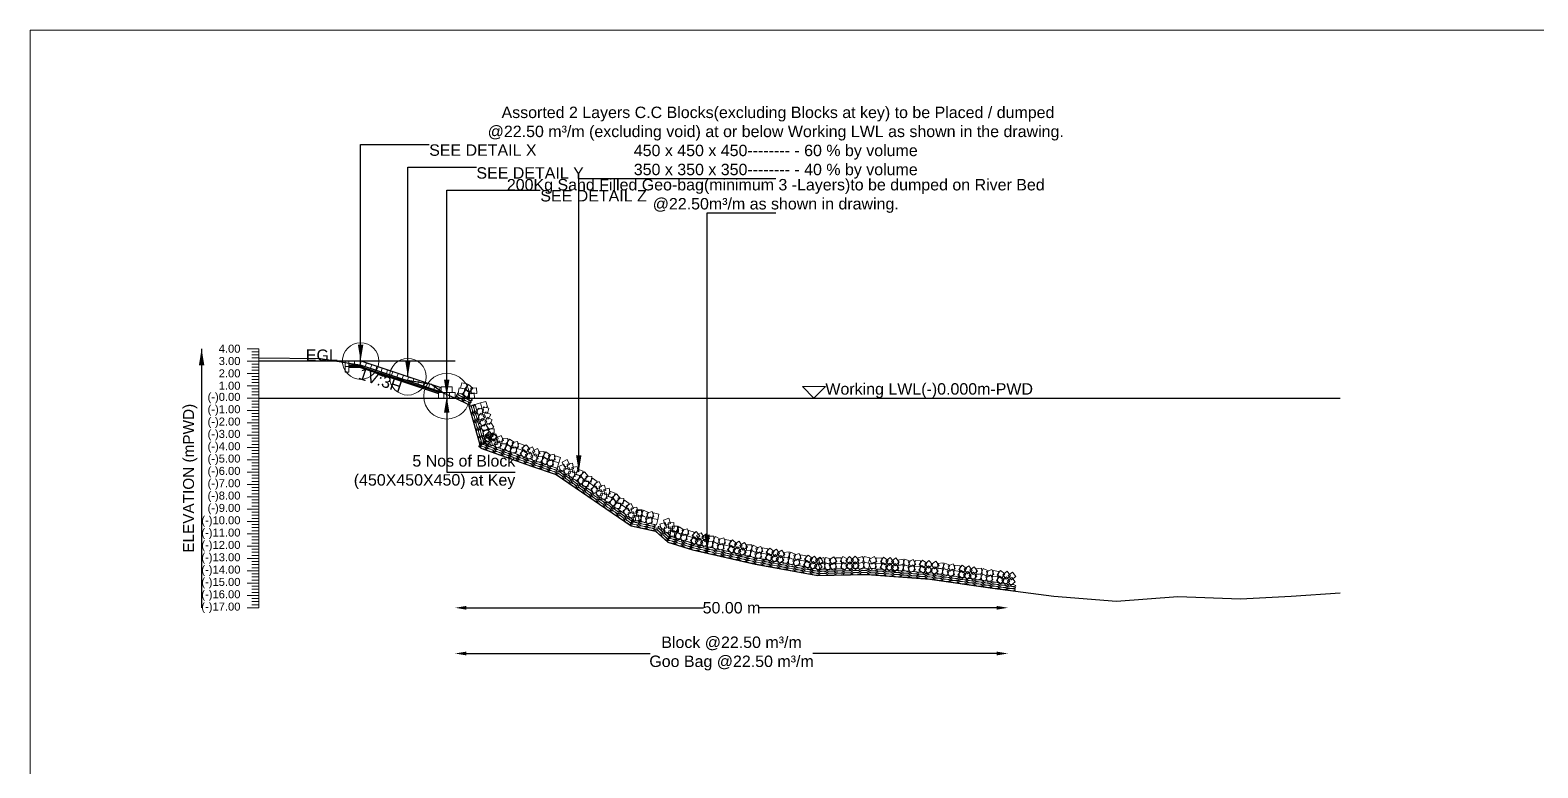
# Model space of a CAD drawing. Header units: inches. Extents: x 89000 to 845017, y -7071 to 0.
# Drawn here: x 580000 to 586595, y -3229 to 0 of the extents above; entities that cross this region are included whole.
import ezdxf

# ---------------------------------------------------------------- set-up
doc = ezdxf.new("R2010")
doc.units = ezdxf.units.IN
doc.header["$LTSCALE"] = 7
doc.header["$MEASUREMENT"] = 0
doc.header["$PDMODE"] = 3
for name, color, linetype, lineweight in [('Cross Section Labels', 7, 'Continuous', 9), ('Existing_Bed_Level for Xsection', 7, 'Continuous', 25), ('Long Section Labels', 7, 'Continuous', 9)]:
    doc.layers.add(name, color=color, linetype=linetype, lineweight=lineweight)
doc.styles.get("Standard").update_dxf_attribs({"font": 'arial.ttf'})
doc.dimstyles.new('Appron Lebeling Style', dxfattribs={"dimtxt": 50, "dimasz": 50, "dimexe": 0.18, "dimexo": 0.0625, "dimgap": 0.09, "dimtad": 0, "dimtih": 1, "dimtoh": 1, "dimdec": 4, "dimzin": 0, "dimdsep": 46, "dimtxsty": 'Standard', "dimcen": 0.09, "dimse1": 1, "dimse2": 1, "dimadec": 0, "dimazin": 0, "dimtfac": 1, "dimtdec": 4, "dimtofl": 0, "dimtmove": 0, "dimatfit": 3, "dimfxl": 1, "dimtolj": 1, "dimtzin": 0, "dimarcsym": 0})
doc.dimstyles.get("Standard").update_dxf_attribs({"dimtxt": 0.18, "dimasz": 0.18, "dimexe": 0.18, "dimexo": 0.0625, "dimgap": 0.09, "dimtad": 0, "dimtih": 1, "dimtoh": 1, "dimdec": 4, "dimzin": 0, "dimdsep": 46, "dimtxsty": 'Standard', "dimcen": 0.09, "dimadec": 0, "dimazin": 0, "dimtfac": 1, "dimtdec": 4, "dimtofl": 0, "dimtmove": 0, "dimatfit": 3, "dimfxl": 1, "dimtolj": 1, "dimtzin": 0, "dimarcsym": 0})

# ---------------------------------------------------------------- blocks, each defined once
blk = doc.blocks.new('*D321')
at = {"layer": 'Cross Section Labels', "color": 0, "lineweight": -2, "transparency": 16777216}
for p, q in [((581908.7, -2528.6), (582945.4, -2528.6)), ((584227.3, -2528.6), (583190.6, -2528.6))]:
    blk.add_line(p, q, dxfattribs=at)
at = {"layer": 'Cross Section Labels', "color": 0, "transparency": 16777216}
for points in [[(581908.7, -2520.3), (581908.7, -2537), (581858.7, -2528.6)], [(584227.3, -2520.3), (584227.3, -2537), (584277.3, -2528.6)]]:
    blk.add_solid(points, dxfattribs=at)
at = {"layer": 'Defpoints', "color": 0, "transparency": 16777216}
for p in [(581858.7, -1610.6), (584277.3, -2451.4), (584277.3, -2528.6)]:
    blk.add_point(p, dxfattribs=at)
at = {"layer": 'Cross Section Labels', "color": 0, "transparency": 16777216, "insert": (583068, -2528.6), "char_height": 50, "attachment_point": 5}
blk.add_mtext('\\A1;50.00 m', dxfattribs=at)
blk = doc.blocks.new('*D322')
at = {"layer": 'Cross Section Labels', "color": 0, "lineweight": -2, "transparency": 16777216}
for p, q in [((581908.7, -2728.6), (582712.4, -2728.6)), ((584227.3, -2728.6), (583423.6, -2728.6))]:
    blk.add_line(p, q, dxfattribs=at)
at = {"layer": 'Cross Section Labels', "color": 0, "transparency": 16777216}
for points in [[(581908.7, -2720.3), (581908.7, -2737), (581858.7, -2728.6)], [(584227.3, -2720.3), (584227.3, -2737), (584277.3, -2728.6)]]:
    blk.add_solid(points, dxfattribs=at)
at = {"layer": 'Defpoints', "color": 0, "transparency": 16777216}
for p in [(581858.7, -1610.6), (584277.3, -2451.4), (584277.3, -2728.6)]:
    blk.add_point(p, dxfattribs=at)
at = {"layer": 'Cross Section Labels', "color": 0, "transparency": 16777216, "insert": (583068, -2728.6), "char_height": 50, "attachment_point": 5}
blk.add_mtext('\\A1;Block @22.50 m³/m ^JGoo Bag @22.50 m³/m ', dxfattribs=at)

msp = doc.modelspace()

# ---------------------------------------------------------------- linework, layer by layer
at = {"layer": 'Cross Section Labels'}
for points in [[(580000, 0), (590000, 0), (590000, -7071), (580000, -7071)], [(583428.6612, -1610.62), (583478.6612, -1560.62), (583378.6612, -1560.62)]]:
    msp.add_lwpolyline(points, close=True, dxfattribs=at)
for centre, radius in [((581445.5612, -1448.62), 80), ((581652.1112, -1517.47), 80), ((581822.2112, -1602.52), 100)]:
    msp.add_circle(centre, radius, dxfattribs=at)
at = {"layer": 'Existing_Bed_Level for Xsection'}
for points in [[(581000, -1434.58), (581270.01608, -1437.874), (581432.03094, -1463.848), (581540.03906, -1513.852), (581756.0484, -1550.032), (581810.05514, -1588.75), (581864.06187, -1613.05), (581918.06326, -1638.97), (581972.07, -1829.59), (582193.47958, -1908.7), (582300.52417, -1944.88), (582628.81574, -2169.52), (582735.88008, -2193.28), (582789.43855, -2240.8), (582896.60335, -2274.28), (583171.23761, -2336.92), (583445.98304, -2387.68), (583660.16046, -2382.82), (583934.85774, -2402.8), (584209.63835, -2442.22), (584477.31521, -2478.4), (584752.02529, -2500), (585019.82285, -2479.48), (585294.47408, -2489.74), (585515.66378, -2477.86), (585729.83312, -2463.28)], [(581858.6612, -1448.62), (581000, -1448.62)], [(581797.9112, -1566.07), (581448.05519, -1449.45133), (581445.5612, -1448.62), (581442.9323, -1448.62), (581394.3323, -1448.62)], [(581394.3323, -1464.82), (581442.9323, -1464.82), (581797.9112, -1583.1463)], [(581394.3323, -1470.22), (581442.056, -1470.22), (581790.356, -1586.32)], [(581394.3323, -1475.62), (581441.1797, -1475.62), (581785.7612, -1590.4805)], [(581000, -1610.62), (585729.83312, -1610.62)]]:
    msp.add_lwpolyline(points, dxfattribs=at)
at = {"layer": 'Long Section Labels'}
for points in [[(581000, -1394.62), (580950, -1394.62)], [(581000, -1448.62), (580950, -1448.62)], [(581000, -1408.12), (580970, -1408.12)], [(581000, -1421.62), (580970, -1421.62)], [(581000, -1435.12), (580970, -1435.12)], [(581000, -2528.62), (581000, -2474.62), (581000, -2420.62), (581000, -2366.62), (581000, -2312.62), (581000, -2258.62), (581000, -2204.62), (581000, -2150.62), (581000, -2096.62), (581000, -2042.62), (581000, -1988.62), (581000, -1934.62), (581000, -1880.62), (581000, -1826.62), (581000, -1772.62), (581000, -1718.62), (581000, -1664.62), (581000, -1610.62), (581000, -1556.62), (581000, -1502.62), (581000, -1448.62), (581000, -1394.62)], [(581000, -1502.62), (580950, -1502.62)], [(581000, -1462.12), (580970, -1462.12)], [(581000, -1475.62), (580970, -1475.62)], [(581000, -1489.12), (580970, -1489.12)], [(581000, -1516.12), (580970, -1516.12)], [(581000, -1556.62), (580950, -1556.62)], [(581000, -1529.62), (580970, -1529.62)], [(581000, -1543.12), (580970, -1543.12)], [(581000, -1570.12), (580970, -1570.12)], [(581000, -1610.62), (580950, -1610.62)], [(581000, -1583.62), (580970, -1583.62)], [(581000, -1597.12), (580970, -1597.12)], [(581000, -1624.12), (580970, -1624.12)], [(581000, -1637.62), (580970, -1637.62)], [(581000, -1664.62), (580950, -1664.62)], [(581000, -1651.12), (580970, -1651.12)], [(581000, -1678.12), (580970, -1678.12)], [(581000, -1691.62), (580970, -1691.62)], [(581000, -1705.12), (580970, -1705.12)], [(581000, -1718.62), (580950, -1718.62)], [(581000, -1772.62), (580950, -1772.62)], [(581000, -1732.12), (580970, -1732.12)], [(581000, -1745.62), (580970, -1745.62)], [(581000, -1759.12), (580970, -1759.12)], [(581000, -1826.62), (580950, -1826.62)], [(581000, -1786.12), (580970, -1786.12)], [(581000, -1799.62), (580970, -1799.62)], [(581000, -1813.12), (580970, -1813.12)], [(581000, -1840.12), (580970, -1840.12)], [(581000, -1880.62), (580950, -1880.62)], [(581000, -1853.62), (580970, -1853.62)], [(581000, -1867.12), (580970, -1867.12)], [(581000, -1894.12), (580970, -1894.12)], [(581000, -1907.62), (580970, -1907.62)], [(581000, -1934.62), (580950, -1934.62)], [(581000, -1921.12), (580970, -1921.12)], [(581000, -1948.12), (580970, -1948.12)], [(581000, -1961.62), (580970, -1961.62)], [(581000, -1975.12), (580970, -1975.12)], [(581000, -1988.62), (580950, -1988.62)], [(581000, -2042.62), (580950, -2042.62)], [(581000, -2002.12), (580970, -2002.12)], [(581000, -2015.62), (580970, -2015.62)], [(581000, -2029.12), (580970, -2029.12)], [(581000, -2096.62), (580950, -2096.62)], [(581000, -2056.12), (580970, -2056.12)], [(581000, -2069.62), (580970, -2069.62)], [(581000, -2083.12), (580970, -2083.12)], [(581000, -2110.12), (580970, -2110.12)], [(581000, -2150.62), (580950, -2150.62)], [(581000, -2123.62), (580970, -2123.62)], [(581000, -2137.12), (580970, -2137.12)], [(581000, -2164.12), (580970, -2164.12)], [(581000, -2204.62), (580950, -2204.62)], [(581000, -2177.62), (580970, -2177.62)], [(581000, -2191.12), (580970, -2191.12)], [(581000, -2218.12), (580970, -2218.12)], [(581000, -2231.62), (580970, -2231.62)], [(581000, -2258.62), (580950, -2258.62)], [(581000, -2245.12), (580970, -2245.12)], [(581000, -2272.12), (580970, -2272.12)], [(581000, -2285.62), (580970, -2285.62)], [(581000, -2299.12), (580970, -2299.12)], [(581000, -2312.62), (580950, -2312.62)], [(581000, -2366.62), (580950, -2366.62)], [(581000, -2326.12), (580970, -2326.12)], [(581000, -2339.62), (580970, -2339.62)], [(581000, -2353.12), (580970, -2353.12)], [(581000, -2420.62), (580950, -2420.62)], [(581000, -2380.12), (580970, -2380.12)], [(581000, -2393.62), (580970, -2393.62)], [(581000, -2407.12), (580970, -2407.12)], [(581000, -2434.12), (580970, -2434.12)], [(581000, -2474.62), (580950, -2474.62)], [(581000, -2447.62), (580970, -2447.62)], [(581000, -2461.12), (580970, -2461.12)], [(581000, -2488.12), (580970, -2488.12)], [(581000, -2501.62), (580970, -2501.62)], [(581000, -2528.62), (580950, -2528.62)], [(581000, -2515.12), (580970, -2515.12)]]:
    msp.add_lwpolyline(points, dxfattribs=at)
for points in [[(581394.3323, -1448.62), (581378.1323, -1448.62), (581378.1323, -1472.92), (581394.3323, -1472.92)], [(581418.6323, -1448.62), (581394.3323, -1448.62), (581394.3323, -1464.82), (581418.6323, -1464.82)], [(581442.9323, -1448.62), (581418.6323, -1448.62), (581418.6323, -1464.82), (581442.9323, -1464.82)], [(581471.1082, -1457.13567), (581448.05519, -1449.45133), (581442.9323, -1464.82), (581465.98531, -1472.50433)], [(581394.3323, -1472.92), (581378.1323, -1472.92), (581378.1323, -1497.22), (581394.3323, -1497.22)], [(581494.1612, -1464.82), (581471.1082, -1457.13567), (581465.98531, -1472.50433), (581489.03831, -1480.18867)], [(581517.21421, -1472.50433), (581494.1612, -1464.82), (581489.03831, -1480.18867), (581512.09132, -1487.873)], [(581540.26721, -1480.18867), (581517.21421, -1472.50433), (581512.09132, -1487.873), (581535.14432, -1495.55734)], [(581563.32021, -1487.873), (581540.26721, -1480.18867), (581535.14432, -1495.55734), (581558.19732, -1503.24167)], [(581586.37322, -1495.55734), (581563.32021, -1487.873), (581558.19732, -1503.24167), (581581.25033, -1510.92601)], [(581609.42622, -1503.24167), (581586.37322, -1495.55734), (581581.25033, -1510.92601), (581604.30333, -1518.61034)], [(581632.47923, -1510.92601), (581609.42622, -1503.24167), (581604.30333, -1518.61034), (581627.35634, -1526.29468)], [(581655.53223, -1518.61034), (581632.47923, -1510.92601), (581627.35634, -1526.29468), (581650.40934, -1533.97901)], [(581678.58523, -1526.29468), (581655.53223, -1518.61034), (581650.40934, -1533.97901), (581673.46234, -1541.66335)], [(581701.63824, -1533.97901), (581678.58523, -1526.29468), (581673.46234, -1541.66335), (581696.51535, -1549.34768)], [(581724.69124, -1541.66335), (581701.63824, -1533.97901), (581696.51535, -1549.34768), (581719.56835, -1557.03202)], [(581747.74425, -1549.34768), (581724.69124, -1541.66335), (581719.56835, -1557.03202), (581742.62136, -1564.71635)], [(581770.79725, -1557.03202), (581747.74425, -1549.34768), (581742.62136, -1564.71635), (581765.67436, -1572.40069)], [(581793.85025, -1564.71635), (581770.79725, -1557.03202), (581765.67436, -1572.40069), (581788.72737, -1580.08502)], [(581822.2112, -1562.02), (581797.9112, -1562.02), (581797.9112, -1586.32), (581822.2112, -1586.32)], [(581846.5112, -1562.02), (581822.2112, -1562.02), (581822.2112, -1586.32), (581846.5112, -1586.32)], [(581901.03374, -1570.2628), (581877.15067, -1565.78072), (581872.66859, -1589.66379), (581896.55166, -1594.14587)], [(581911.54889, -1548.35569), (581887.66582, -1543.8736), (581883.18374, -1567.75667), (581907.06681, -1572.23875)], [(581925.89152, -1589.17573), (581907.45557, -1573.3452), (581891.62504, -1591.78115), (581910.06099, -1607.61168)], [(581936.40667, -1567.26861), (581917.97072, -1551.43808), (581902.14019, -1569.87404), (581920.57614, -1585.70457)], [(581952.37961, -1566.05474), (581928.14881, -1567.88741), (581929.98148, -1592.1182), (581954.21227, -1590.28554)], [(581810.0612, -1586.32), (581785.7612, -1586.32), (581785.7612, -1610.62), (581810.0612, -1610.62)], [(581834.3612, -1586.32), (581810.0612, -1586.32), (581810.0612, -1610.62), (581834.3612, -1610.62)], [(581858.6612, -1586.32), (581834.3612, -1586.32), (581834.3612, -1610.62), (581858.6612, -1610.62)], [(581941.86446, -1587.96186), (581917.63367, -1589.79452), (581919.46633, -1614.02532), (581943.69713, -1612.19265)], [(581976.49344, -1655.02848), (581969.86945, -1631.64873), (581946.4897, -1638.27271), (581953.11369, -1661.65247)], [(581999.87319, -1648.4045), (581993.24921, -1625.02474), (581969.86945, -1631.64873), (581976.49344, -1655.02848)], [(582000.3072, -1678.15748), (582006.24643, -1654.59447), (581982.68342, -1648.65524), (581976.74419, -1672.21826)], [(581976.92745, -1684.78147), (581982.86668, -1661.21846), (581959.30366, -1655.27923), (581953.36444, -1678.84224)], [(581991.27339, -1688.73282), (581970.06226, -1676.87626), (581958.2057, -1698.08738), (581979.41682, -1709.94395)], [(581986.05397, -1733.31997), (581997.89364, -1712.09941), (581976.67308, -1700.25974), (581964.83341, -1721.4803)], [(582014.65314, -1682.10883), (581993.44201, -1670.25227), (581981.58545, -1691.4634), (582002.79658, -1703.31996)], [(582009.43373, -1726.69598), (582021.27339, -1705.47542), (582000.05283, -1693.63575), (581988.21316, -1714.85632)], [(582004.64741, -1744.37591), (581992.19382, -1723.50971), (581971.32762, -1735.9633), (581983.78121, -1756.8295)], [(582006.93143, -1775.52701), (582006.58915, -1751.22942), (581982.29156, -1751.5717), (581982.63384, -1775.86929)], [(582017.15208, -1798.81736), (582001.41167, -1780.3044), (581982.89871, -1796.04481), (581998.63912, -1814.55777)], [(582018.41657, -1786.69392), (582001.0003, -1769.74803), (581984.0544, -1787.1643), (582001.47067, -1804.1102)], [(582025.32827, -1775.93419), (582009.58787, -1757.42122), (581991.07491, -1773.16163), (582006.81531, -1791.67459)], [(582028.02716, -1737.75192), (582015.57357, -1716.88573), (581994.70737, -1729.33932), (582007.16096, -1750.20551)], [(582030.31119, -1768.90303), (582029.96891, -1744.60544), (582005.67132, -1744.94772), (582006.0136, -1769.24531)], [(582041.79632, -1780.06994), (582024.38005, -1763.12404), (582007.43415, -1780.54031), (582024.85042, -1797.48621)], [(582036.87265, -1766.54556), (582014.90622, -1776.93622), (582025.29688, -1798.90265), (582047.26332, -1788.51199)], [(582070.1511, -1796.6753), (582059.74295, -1774.71715), (582037.7848, -1785.1253), (582048.19295, -1807.08345)], [(582022.86134, -1818.68675), (582016.23735, -1795.30699), (581992.8576, -1801.93098), (581999.48159, -1825.31073)], [(582028.69646, -1789.42873), (582006.73003, -1799.81939), (582017.12069, -1821.78583), (582039.08712, -1811.39517)], [(582046.24109, -1812.06276), (582039.61711, -1788.68301), (582016.23735, -1795.30699), (582022.86134, -1818.68675)], [(582061.9749, -1819.55848), (582051.56675, -1797.60033), (582029.6086, -1808.00848), (582040.01675, -1829.96663)], [(582081.77, -1810.83474), (582057.55, -1808.8646), (582055.57986, -1833.08461), (582079.79986, -1835.05474)], [(582089.94619, -1787.95156), (582065.72619, -1785.98142), (582063.75605, -1810.20143), (582087.97606, -1812.17157)], [(582108.46247, -1827.05571), (582088.47795, -1813.2315), (582074.65374, -1833.21603), (582094.63826, -1847.04024)], [(582116.63867, -1804.17253), (582096.65415, -1790.34832), (582082.82993, -1810.33285), (582102.81446, -1824.15706)], [(582124.2221, -1824.18477), (582100.31398, -1828.53125), (582104.66046, -1852.43936), (582128.56858, -1848.09288)], [(582132.3983, -1801.30159), (582108.49018, -1805.64807), (582112.83666, -1829.55619), (582136.74478, -1825.20971)], [(582152.85415, -1839.13477), (582129.97097, -1830.95857), (582121.79477, -1853.84175), (582144.67795, -1862.01795)], [(582161.03034, -1816.25159), (582138.14717, -1808.0754), (582129.97097, -1830.95857), (582152.85415, -1839.13477)], [(582177.33432, -1856.05074), (582161.59392, -1837.53777), (582143.08096, -1853.27818), (582158.82136, -1871.79114)], [(582185.51052, -1833.16756), (582169.77011, -1814.6546), (582151.25715, -1830.395), (582166.99756, -1848.90796)], [(582197.0549, -1823.77893), (582175.08847, -1834.16959), (582185.47913, -1856.13602), (582207.44556, -1845.74536)], [(582230.33334, -1853.90867), (582219.92519, -1831.95052), (582197.96704, -1842.35867), (582208.37519, -1864.31682)], [(582249.02578, -1844.2184), (582224.77543, -1842.66583), (582223.22285, -1866.91618), (582247.4732, -1868.46875)], [(582275.99375, -1859.97711), (582255.77403, -1846.49924), (582242.29617, -1866.71897), (582262.51589, -1880.19683)], [(582188.8787, -1846.66211), (582166.91227, -1857.05277), (582177.30293, -1879.0192), (582199.26936, -1868.62854)], [(582222.15714, -1876.79185), (582211.74899, -1854.8337), (582189.79084, -1865.24185), (582200.19899, -1887.2)], [(582241.24503, -1867.23905), (582216.99468, -1865.68647), (582215.44211, -1889.93682), (582239.69246, -1891.4894)], [(582268.21301, -1882.99775), (582247.99328, -1869.51989), (582234.51542, -1889.73961), (582254.73514, -1903.21747)], [(582283.92083, -1879.85572), (582260.09115, -1884.61345), (582264.84888, -1908.44313), (582288.67856, -1903.68541)], [(582291.70158, -1856.83508), (582267.87189, -1861.5928), (582272.62962, -1885.42249), (582296.45931, -1880.66476)], [(582312.80619, -1894.31023), (582289.78555, -1886.52948), (582282.0048, -1909.55012), (582305.02544, -1917.33087)], [(582320.58694, -1871.28958), (582297.5663, -1863.50884), (582289.78555, -1886.52948), (582312.80619, -1894.31023)], [(582345.41658, -1922.10527), (582334.89715, -1900.20022), (582312.99209, -1910.71965), (582323.51152, -1932.62471)], [(582359.13921, -1902.05086), (582348.61977, -1880.1458), (582326.71472, -1890.66524), (582337.23415, -1912.57029)], [(582372.69038, -1895.90393), (582348.80463, -1900.37167), (582353.27237, -1924.25742), (582377.15812, -1919.78969)], [(582397.22026, -1933.50102), (582392.73351, -1909.61883), (582368.85131, -1914.10559), (582373.33807, -1937.98778)], [(582358.96776, -1915.95834), (582335.082, -1920.42608), (582339.54974, -1944.31184), (582363.43549, -1939.8441)], [(582383.49763, -1953.55544), (582379.01088, -1929.67324), (582355.12869, -1934.16), (582359.61544, -1958.04219)], [(582404.85975, -1950.14815), (582381.93538, -1942.08817), (582373.8754, -1965.01254), (582396.79977, -1973.07252)], [(582418.58238, -1930.09374), (582395.65801, -1922.03376), (582387.59803, -1944.95813), (582410.5224, -1953.01811)], [(582426.55417, -1972.61947), (582410.73848, -1954.17079), (582392.2898, -1969.98648), (582408.10549, -1988.43516)], [(582440.2768, -1952.56505), (582424.4611, -1934.11637), (582406.01243, -1949.93207), (582421.82812, -1968.38075)], [(582442.52604, -1973.84741), (582418.29821, -1971.97597), (582416.42676, -1996.2038), (582440.65459, -1998.07524)], [(582456.24866, -1953.793), (582432.02084, -1951.92155), (582430.14939, -1976.14938), (582454.37722, -1978.02083)], [(582480.14196, -1975.52793), (582460.08755, -1961.8053), (582446.36492, -1981.85971), (582466.41933, -1995.58234)], [(582499.5201, -1998.10926), (582489.00066, -1976.2042), (582467.09561, -1986.72364), (582477.61504, -2008.62869)], [(582466.41933, -1995.58234), (582446.36492, -1981.85971), (582432.64229, -2001.91412), (582452.6967, -2015.63675)], [(582485.79747, -2018.16367), (582475.27803, -1996.25861), (582453.37298, -2006.77805), (582463.89241, -2028.68311)], [(582499.34865, -2012.01674), (582475.46289, -2016.48448), (582479.93063, -2040.37024), (582503.81638, -2035.9025)], [(582513.07127, -1991.96233), (582489.18552, -1996.43007), (582493.65326, -2020.31582), (582517.53901, -2015.84809)], [(582523.87852, -2049.61383), (582519.39177, -2025.73164), (582495.50958, -2030.2184), (582499.99633, -2054.10059)], [(582537.60115, -2029.55942), (582533.11439, -2005.67723), (582509.2322, -2010.16399), (582513.71896, -2034.04618)], [(582545.24064, -2046.20655), (582522.31627, -2038.14657), (582514.25629, -2061.07094), (582537.18066, -2069.13092)], [(582558.96326, -2026.15214), (582536.03889, -2018.09216), (582527.97892, -2041.01653), (582550.90329, -2049.07651)], [(582580.65769, -2048.62345), (582564.84199, -2030.17477), (582546.39332, -2045.99047), (582562.20901, -2064.43915)], [(582566.93506, -2068.67786), (582551.11937, -2050.22919), (582532.67069, -2066.04488), (582548.48638, -2084.49356)], [(582582.90692, -2069.90581), (582558.6791, -2068.03437), (582556.80765, -2092.26219), (582581.03548, -2094.13364)], [(582596.62955, -2049.8514), (582572.40172, -2047.97995), (582570.53028, -2072.20778), (582594.75811, -2074.07923)], [(582606.80022, -2091.64074), (582586.74581, -2077.91811), (582573.02318, -2097.97252), (582593.07759, -2111.69515)], [(582620.52285, -2071.58633), (582600.46844, -2057.8637), (582586.74581, -2077.91811), (582606.80022, -2091.64074)], [(582626.17836, -2114.22207), (582615.65892, -2092.31701), (582593.75387, -2102.83645), (582604.2733, -2124.7415)], [(582639.90099, -2094.16766), (582629.38155, -2072.2626), (582607.4765, -2082.78204), (582617.99593, -2104.68709)], [(582639.72953, -2108.07514), (582615.84378, -2112.54288), (582620.31152, -2136.42863), (582644.19727, -2131.9609)], [(582653.45216, -2088.02073), (582629.56641, -2092.48847), (582634.03414, -2116.37422), (582657.9199, -2111.90648)], [(582677.98204, -2125.61782), (582673.49528, -2101.73563), (582649.61309, -2106.22239), (582654.09985, -2130.10458)], [(582676.6452, -2099.34319), (582652.36831, -2100.40274), (582653.42786, -2124.67963), (582677.70475, -2123.62008)], [(582705.14897, -2112.11596), (582683.59929, -2100.88646), (582672.3698, -2122.43613), (582693.91947, -2133.66563)], [(582720.42875, -2107.30593), (582697.24748, -2114.59416), (582704.53571, -2137.77544), (582727.71699, -2130.4872)], [(582664.25941, -2145.67223), (582659.77265, -2121.79004), (582635.89046, -2126.2768), (582640.37722, -2150.15899)], [(582671.38057, -2123.06604), (582647.10368, -2124.12559), (582648.16322, -2148.40248), (582672.44011, -2147.34293)], [(582699.88433, -2135.83881), (582678.33466, -2124.60931), (582667.10516, -2146.15898), (582688.65483, -2157.38848)], [(582715.16412, -2131.02878), (582691.98284, -2138.31701), (582699.27107, -2161.49829), (582722.45235, -2154.21005)], [(582745.43419, -2142.29906), (582721.71134, -2137.03443), (582716.4467, -2160.75728), (582740.16955, -2166.02191)], [(582750.69883, -2118.57621), (582726.97598, -2113.31158), (582721.71134, -2137.03443), (582745.43419, -2142.29906)], [(582785.39603, -2178.19427), (582777.70439, -2155.14371), (582754.65382, -2162.83535), (582762.34547, -2185.88592)], [(582801.52348, -2160.01748), (582793.83183, -2136.96692), (582770.78127, -2144.65856), (582778.47291, -2167.70913)], [(582799.61066, -2173.79386), (582775.35333, -2175.23331), (582776.79278, -2199.49064), (582801.05011, -2198.05119)], [(582815.7381, -2155.61707), (582791.48077, -2157.05652), (582792.92022, -2181.31385), (582817.17755, -2179.8744)], [(582832.3537, -2171.57549), (582808.07393, -2170.58412), (582807.08256, -2194.86389), (582831.36233, -2195.85525)], [(582835.36342, -2195.99161), (582833.90465, -2171.73543), (582809.64848, -2173.1942), (582811.10724, -2197.45037)], [(582859.67888, -2186.70633), (582839.15288, -2173.69966), (582826.14621, -2194.22566), (582846.67221, -2207.23233)], [(582819.23598, -2214.1684), (582817.77721, -2189.91222), (582793.52104, -2191.37099), (582794.9798, -2215.62716)], [(582825.10739, -2194.7699), (582800.82762, -2193.77854), (582799.83625, -2218.0583), (582824.11602, -2219.04967)], [(582852.43257, -2209.90075), (582831.90658, -2196.89408), (582818.89991, -2217.42007), (582839.4259, -2230.42675)], [(582868.06354, -2206.39631), (582844.35025, -2211.70384), (582849.65777, -2235.41713), (582873.37106, -2230.1096)], [(582875.30985, -2183.20189), (582851.59656, -2188.50942), (582856.90408, -2212.22271), (582880.61737, -2206.91519)], [(582897.27544, -2220.17897), (582874.08102, -2212.93266), (582866.83471, -2236.12708), (582890.02913, -2243.37339)], [(582904.52175, -2196.98455), (582881.32733, -2189.73825), (582874.08102, -2212.93266), (582897.27544, -2220.17897)], [(582922.41816, -2236.0935), (582905.94366, -2218.23067), (582888.08083, -2234.70517), (582904.55533, -2252.568)], [(582929.66447, -2212.89908), (582913.18997, -2195.03625), (582895.32713, -2211.51075), (582911.80163, -2229.37358)], [(582929.69075, -2223.49347), (582909.11215, -2236.41675), (582922.03543, -2256.99535), (582942.61403, -2244.07207)], [(582935.09444, -2199.80191), (582914.51584, -2212.72519), (582927.43912, -2233.30379), (582948.01772, -2220.3805)], [(582966.30863, -2249.46242), (582953.36897, -2228.89412), (582932.80067, -2241.83378), (582945.74033, -2262.40209)], [(582971.71233, -2225.77086), (582958.77266, -2205.20256), (582938.20436, -2218.14222), (582951.14403, -2238.71052)], [(582984.92899, -2238.45189), (582960.6463, -2239.36902), (582961.56343, -2263.6517), (582985.84612, -2262.73457)], [(582990.33268, -2214.76032), (582966.05, -2215.67746), (582966.96713, -2239.96014), (582991.24981, -2239.04301)], [(583013.35734, -2251.39162), (582991.87391, -2240.03592), (582980.5182, -2261.51935), (583002.00164, -2272.87506)], [(583018.76104, -2227.70006), (582997.2776, -2216.34436), (582985.9219, -2237.82779), (583007.40533, -2249.1835)], [(583034.06877, -2222.97974), (583010.84514, -2230.13188), (583017.99728, -2253.35551), (583041.22091, -2246.20337)], [(583064.27222, -2234.42738), (583040.58066, -2229.02369), (583035.17696, -2252.71525), (583058.86852, -2258.11894)], [(583090.58634, -2248.31966), (583072.76081, -2231.80482), (583056.24596, -2249.63036), (583074.0715, -2266.1452)], [(583100.93537, -2237.62776), (583080.35677, -2250.55104), (583093.28006, -2271.12964), (583113.85865, -2258.20636)], [(583028.66508, -2246.6713), (583005.44145, -2253.82344), (583012.59359, -2277.04707), (583035.81722, -2269.89493)], [(583058.86852, -2258.11894), (583035.17696, -2252.71525), (583029.77327, -2276.40681), (583053.46483, -2281.8105)], [(583085.18265, -2272.01122), (583067.35711, -2255.49638), (583050.84227, -2273.32192), (583068.6678, -2289.83676)], [(583095.53168, -2261.31932), (583074.95308, -2274.24261), (583087.87636, -2294.82121), (583108.45496, -2281.89792)], [(583132.14957, -2287.28828), (583119.2099, -2266.71997), (583098.6416, -2279.65964), (583111.58126, -2300.22794)], [(583137.55326, -2263.59671), (583124.61359, -2243.02841), (583104.04529, -2255.96808), (583116.98496, -2276.53638)], [(583150.76992, -2276.27774), (583126.48723, -2277.19487), (583127.40437, -2301.47756), (583151.68705, -2300.56043)], [(583156.17361, -2252.58618), (583131.89093, -2253.50331), (583132.80806, -2277.786), (583157.09075, -2276.86887)], [(583179.19827, -2289.21748), (583157.71484, -2277.86178), (583146.35913, -2299.34521), (583167.84257, -2310.70092)], [(583184.60197, -2265.52592), (583163.11853, -2254.17021), (583151.76283, -2275.65365), (583173.24626, -2287.00935)], [(583192.30805, -2283.57575), (583169.40161, -2291.68652), (583177.51238, -2314.59297), (583200.41883, -2306.48219)], [(583196.72283, -2259.68014), (583173.81639, -2267.79092), (583181.92716, -2290.69737), (583204.83361, -2282.58659)], [(583222.96101, -2293.75873), (583199.06541, -2289.34395), (583194.65063, -2313.23955), (583218.54623, -2317.65433)], [(583227.37579, -2269.86313), (583203.48019, -2265.44835), (583199.06541, -2289.34395), (583222.96101, -2293.75873)], [(583249.82956, -2306.54581), (583231.33331, -2290.78577), (583215.57327, -2309.28202), (583234.06952, -2325.04206)], [(583254.24434, -2282.65021), (583235.74809, -2266.89017), (583219.98805, -2285.38642), (583238.4843, -2301.14646)], [(583259.72547, -2295.4332), (583239.70152, -2309.20025), (583253.46857, -2329.22419), (583273.49251, -2315.45714)], [(583264.14025, -2271.5376), (583244.1163, -2285.30465), (583257.88335, -2305.32859), (583277.90729, -2291.56154)], [(583297.3906, -2319.85847), (583283.60761, -2299.84549), (583263.59464, -2313.62848), (583277.37762, -2333.64146)], [(583301.80538, -2295.96287), (583288.02239, -2275.94989), (583268.00942, -2289.73288), (583281.7924, -2309.74586)], [(583315.53746, -2308.08387), (583291.31383, -2310.00902), (583293.23898, -2334.23264), (583317.4626, -2332.30749)], [(583319.95224, -2284.18827), (583295.72861, -2286.11342), (583297.65376, -2310.33704), (583321.87738, -2308.41189)], [(583348.89362, -2295.9358), (583326.95697, -2285.48242), (583316.50358, -2307.41907), (583338.44023, -2317.87246)], [(583363.99204, -2290.5836), (583341.08559, -2298.69438), (583349.19636, -2321.60083), (583372.10281, -2313.49005)], [(583394.64499, -2300.76659), (583370.74939, -2296.35181), (583366.33461, -2320.24741), (583390.23021, -2324.66219)], [(583421.51354, -2313.55367), (583403.0173, -2297.79363), (583387.25726, -2316.28988), (583405.7535, -2332.04992)], [(583431.40945, -2302.44106), (583411.3855, -2316.20811), (583425.15255, -2336.23205), (583445.1765, -2322.465)], [(583469.07458, -2326.86633), (583455.29159, -2306.85335), (583435.27862, -2320.63634), (583449.06161, -2340.64932)], [(583471.55113, -2308.20715), (583448.22922, -2315.03199), (583455.05406, -2338.3539), (583478.37597, -2331.52906)], [(583502.28006, -2313.80549), (583478.67258, -2308.04555), (583472.91263, -2331.65303), (583496.52011, -2337.41297)], [(583515.96963, -2305.48661), (583495.19871, -2318.09846), (583507.81055, -2338.86939), (583528.58148, -2326.25754)], [(583576.96674, -2316.24302), (583555.64513, -2304.58632), (583543.98842, -2325.90794), (583565.31004, -2337.56464)], [(583584.38837, -2303.34579), (583567.5929, -2320.90718), (583585.15429, -2337.70264), (583601.94976, -2320.14126)], [(583626.24319, -2319.57632), (583608.66844, -2302.79484), (583591.88696, -2320.3696), (583609.46172, -2337.15107)], [(583641.60736, -2304.34832), (583618.28545, -2311.17316), (583625.11029, -2334.49507), (583648.4322, -2327.67023)], [(583672.33628, -2309.94667), (583648.7288, -2304.18672), (583642.96886, -2327.7942), (583666.57634, -2333.55415)], [(583693.63396, -2304.45726), (583671.75725, -2315.03553), (583682.33552, -2336.91223), (583704.21222, -2326.33397)], [(583753.33084, -2320.96875), (583733.2151, -2307.33618), (583719.58253, -2327.45192), (583739.69827, -2341.08449)], [(583344.47884, -2319.8314), (583322.54219, -2309.37802), (583312.0888, -2331.31467), (583334.02545, -2341.76806)], [(583359.57726, -2314.47921), (583336.67081, -2322.58998), (583344.78158, -2345.49643), (583367.68803, -2337.38565)], [(583390.23021, -2324.66219), (583366.33461, -2320.24741), (583361.91983, -2344.14301), (583385.81543, -2348.55779)], [(583417.09876, -2337.44927), (583398.60252, -2321.68923), (583382.84248, -2340.18548), (583401.33872, -2355.94552)], [(583426.99467, -2326.33666), (583406.97072, -2340.10371), (583420.73777, -2360.12765), (583440.76172, -2346.3606)], [(583464.6598, -2350.76193), (583450.87681, -2330.74895), (583430.86384, -2344.53194), (583444.64683, -2364.54492)], [(583472.10239, -2332.50089), (583448.78048, -2339.32573), (583455.60532, -2362.64764), (583478.92723, -2355.8228)], [(583502.83132, -2338.09924), (583479.22384, -2332.3393), (583473.46389, -2355.94677), (583497.07137, -2361.70672)], [(583516.52089, -2329.78036), (583495.74997, -2342.39221), (583508.36181, -2363.16313), (583529.13274, -2350.55129)], [(583548.05508, -2309.20424), (583523.76133, -2309.7555), (583524.31259, -2334.04924), (583548.60634, -2333.49798)], [(583548.60634, -2333.49798), (583524.31259, -2334.04924), (583524.86386, -2358.34299), (583549.1576, -2357.79173)], [(583577.518, -2340.53677), (583556.19639, -2328.88007), (583544.53969, -2350.20168), (583565.8613, -2361.85838)], [(583584.93963, -2327.63954), (583568.14416, -2345.20092), (583585.70555, -2361.99639), (583602.50102, -2344.435)], [(583626.79445, -2343.87006), (583609.2197, -2327.08859), (583592.43822, -2344.66334), (583610.01298, -2361.44482)], [(583642.15862, -2328.64207), (583618.83671, -2335.46691), (583625.66155, -2358.78882), (583648.98346, -2351.96398)], [(583672.88754, -2334.24041), (583649.28006, -2328.48047), (583643.52012, -2352.08795), (583667.1276, -2357.84789)], [(583691.87116, -2328.69324), (583669.99445, -2339.2715), (583680.57272, -2361.14821), (583702.44943, -2350.56994)], [(583723.4573, -2335.44693), (583699.22133, -2333.68413), (583697.45853, -2357.92011), (583721.69451, -2359.6829)], [(583725.2201, -2311.21095), (583700.98412, -2309.44816), (583699.22133, -2333.68413), (583723.4573, -2335.44693)], [(583751.56805, -2345.20473), (583731.45231, -2331.57216), (583717.81974, -2351.6879), (583737.93548, -2365.32047)], [(583760.18318, -2333.07218), (583741.79294, -2348.9558), (583757.67656, -2367.34603), (583776.0668, -2351.46241)], [(583761.94597, -2308.8362), (583743.55574, -2324.71982), (583759.43936, -2343.11006), (583777.82959, -2327.22644)], [(583800.30377, -2353.21156), (583784.40551, -2334.83398), (583766.02793, -2350.73224), (583781.92619, -2369.10982)], [(583802.06656, -2328.97558), (583786.1683, -2310.59801), (583767.79072, -2326.49626), (583783.68898, -2344.87384)], [(583817.04717, -2339.51456), (583793.18169, -2344.08935), (583797.75648, -2367.95483), (583821.62196, -2363.38004)], [(583818.80996, -2315.27858), (583794.94448, -2319.85337), (583799.51927, -2343.71886), (583823.38476, -2339.14406)], [(583847.10399, -2348.01137), (583824.15168, -2340.0313), (583816.17161, -2362.98361), (583839.12392, -2370.96368)], [(583848.86678, -2323.77539), (583825.91447, -2315.79533), (583817.93441, -2338.74764), (583840.88672, -2346.7277)], [(583861.523, -2341.0328), (583839.64629, -2351.61106), (583850.22456, -2373.48777), (583872.10126, -2362.9095)], [(583863.28579, -2316.79682), (583841.40908, -2327.37509), (583851.98735, -2349.25179), (583873.86406, -2338.67353)], [(583893.10914, -2347.78649), (583868.87316, -2346.02369), (583867.11037, -2370.25967), (583891.34634, -2372.02246)], [(583894.87193, -2323.55051), (583870.63596, -2321.78772), (583868.87316, -2346.02369), (583893.10914, -2347.78649)], [(583921.21989, -2357.54429), (583901.10414, -2343.91172), (583887.47157, -2364.02746), (583907.58731, -2377.66003)], [(583922.98268, -2333.30831), (583902.86694, -2319.67574), (583889.23437, -2339.79148), (583909.35011, -2353.42405)], [(583929.83501, -2345.41174), (583911.44478, -2361.29536), (583927.3284, -2379.68559), (583945.71863, -2363.80197)], [(583931.59781, -2321.17576), (583913.20757, -2337.05938), (583929.09119, -2355.44962), (583947.48143, -2339.566)], [(583972.47081, -2368.09271), (583957.89455, -2348.6499), (583938.45174, -2363.22616), (583953.028, -2382.66897)], [(583975.92155, -2344.03897), (583961.3453, -2324.59617), (583941.90249, -2339.17242), (583956.47875, -2358.61523)], [(583990.12973, -2355.59823), (583966.00306, -2358.49547), (583968.9003, -2382.62214), (583993.02697, -2379.7249)], [(583993.58047, -2331.54449), (583969.45381, -2334.44173), (583972.35105, -2358.5684), (583996.47771, -2355.67116)], [(584019.5199, -2366.17299), (583997.18081, -2356.60978), (583987.6176, -2378.94887), (584009.95669, -2388.51208)], [(584022.97065, -2342.11925), (584000.63156, -2332.55604), (583991.06835, -2354.89513), (584013.40744, -2364.45834)], [(584034.39099, -2360.21825), (584011.82906, -2369.24318), (584020.85399, -2391.80511), (584043.41592, -2382.78018)], [(584037.84174, -2336.16451), (584015.27981, -2345.18944), (584024.30474, -2367.75137), (584046.86667, -2358.72644)], [(584065.42847, -2369.16093), (584041.37473, -2365.71018), (584037.92399, -2389.76392), (584061.97773, -2393.21467)], [(584068.87922, -2345.10719), (584044.82548, -2341.65644), (584041.37473, -2365.71018), (584065.42847, -2369.16093)], [(584092.78928, -2380.85772), (584073.67452, -2365.85386), (584058.67066, -2384.96862), (584077.78542, -2399.97248)], [(584096.24003, -2356.80398), (584077.12527, -2341.80012), (584062.1214, -2360.91488), (584081.23617, -2375.91874)], [(584102.23053, -2369.35633), (584082.77612, -2383.9171), (584097.33689, -2403.37151), (584116.7913, -2388.81074)], [(584105.68127, -2345.30259), (584086.22687, -2359.86336), (584100.78764, -2379.31777), (584120.24204, -2364.757)], [(584140.84698, -2392.24794), (584126.27072, -2372.80513), (584106.82791, -2387.38139), (584121.40417, -2406.8242)], [(584144.29773, -2368.1942), (584129.72147, -2348.7514), (584110.27866, -2363.32765), (584124.85492, -2382.77046)], [(584161.95664, -2355.69972), (584137.82998, -2358.59696), (584140.72722, -2382.72363), (584164.85389, -2379.82639)], [(584191.34682, -2366.27448), (584169.00773, -2356.71127), (584159.44452, -2379.05036), (584181.78361, -2388.61357)], [(584206.21791, -2360.31974), (584183.65598, -2369.34467), (584192.68091, -2391.9066), (584215.24284, -2382.88167)], [(584236.66069, -2369.04007), (584212.57966, -2365.7852), (584209.3248, -2389.86623), (584233.40582, -2393.12109)], [(584264.11579, -2380.51378), (584244.87954, -2365.66599), (584230.03175, -2384.90224), (584249.26799, -2399.75003)], [(584273.46311, -2368.93593), (584254.12786, -2383.65456), (584268.84648, -2402.98981), (584288.18173, -2388.27119)], [(584312.26459, -2391.51249), (584297.53058, -2372.18896), (584278.20705, -2386.92298), (584292.94107, -2406.24651)], [(584158.5059, -2379.75346), (584134.37923, -2382.6507), (584137.27647, -2406.77737), (584161.40314, -2403.88013)], [(584187.89608, -2390.32822), (584165.55699, -2380.76501), (584155.99377, -2403.1041), (584178.33286, -2412.66731)], [(584202.76716, -2384.37348), (584180.20523, -2393.39841), (584189.23016, -2415.96034), (584211.79209, -2406.93541)], [(584233.40582, -2393.12109), (584209.3248, -2389.86623), (584206.06993, -2413.94726), (584230.15096, -2417.20212)], [(584260.86092, -2404.59481), (584241.62468, -2389.74702), (584226.77689, -2408.98326), (584246.01313, -2423.83106)], [(584270.20825, -2393.01696), (584250.87299, -2407.73559), (584265.59162, -2427.07084), (584284.92687, -2412.35222)], [(584309.00973, -2415.59352), (584294.27571, -2396.26999), (584274.95219, -2411.00401), (584289.6862, -2430.32754)]]:
    msp.add_lwpolyline(points, close=True, dxfattribs=at)
for centre, major_axis in [((581876.91059, -1614.12587), (16.20153, -7.77653)), ((581880.88298, -1605.84985), (16.20153, -7.77653)), ((581884.85537, -1597.57382), (16.20153, -7.77653)), ((581909.31365, -1629.67894), (16.20153, -7.77653)), ((581913.28604, -1621.40292), (16.20153, -7.77653)), ((581917.25843, -1613.12689), (16.20153, -7.77653)), ((581929.03089, -1660.84257), (4.89881, -17.29063)), ((581937.86324, -1658.34018), (4.89881, -17.29063)), ((581946.6956, -1655.83778), (4.89881, -17.29063)), ((581938.8285, -1695.42382), (4.89881, -17.29063)), ((581947.66086, -1692.92143), (4.89881, -17.29063)), ((581948.62612, -1730.00508), (4.89881, -17.29063)), ((581956.49321, -1690.41903), (4.89881, -17.29063)), ((581957.45847, -1727.50268), (4.89881, -17.29063)), ((581966.29082, -1725.00029), (4.89881, -17.29063)), ((581958.42373, -1764.58633), (4.89881, -17.29063)), ((581967.25608, -1762.08393), (4.89881, -17.29063)), ((581976.08843, -1759.58154), (4.89881, -17.29063)), ((581977.05369, -1796.66518), (4.89881, -17.29063)), ((581985.88604, -1794.16279), (4.89881, -17.29063)), ((581968.22134, -1799.16758), (4.89881, -17.29063)), ((581978.90951, -1827.15958), (16.92338, -6.04675)), ((581981.99829, -1818.51482), (16.92338, -6.04675)), ((581985.08708, -1809.87006), (16.92338, -6.04675)), ((582012.75627, -1839.25308), (16.92338, -6.04675)), ((582015.84506, -1830.60832), (16.92338, -6.04675)), ((582018.93384, -1821.96357), (16.92338, -6.04675)), ((582046.60303, -1851.34658), (16.92338, -6.04675)), ((582049.69182, -1842.70183), (16.92338, -6.04675)), ((582052.7806, -1834.05707), (16.92338, -6.04675)), ((582083.53858, -1854.79533), (16.92338, -6.04675)), ((582086.62737, -1846.15057), (16.92338, -6.04675)), ((582080.4498, -1863.44008), (16.92338, -6.04675)), ((582114.29656, -1875.53359), (16.92338, -6.04675)), ((582117.38534, -1866.88883), (16.92338, -6.04675)), ((582120.47413, -1858.24407), (16.92338, -6.04675)), ((582148.14332, -1887.62709), (16.92338, -6.04675)), ((582151.23211, -1878.98233), (16.92338, -6.04675)), ((582154.32089, -1870.33758), (16.92338, -6.04675)), ((582181.99008, -1899.72059), (16.92338, -6.04675)), ((582185.07887, -1891.07584), (16.92338, -6.04675)), ((582188.16765, -1882.43108), (16.92338, -6.04675)), ((582215.88718, -1911.42846), (17.02504, -5.75429)), ((582218.82657, -1902.73177), (17.02504, -5.75429)), ((582221.76596, -1894.03508), (17.02504, -5.75429)), ((582252.87666, -1914.24036), (17.02504, -5.75429)), ((582255.81605, -1905.54367), (17.02504, -5.75429)), ((582289.86614, -1917.05226), (17.02504, -5.75429)), ((582249.93726, -1922.93705), (17.02504, -5.75429)), ((582283.98735, -1934.44563), (17.02504, -5.75429)), ((582286.92675, -1925.74895), (17.02504, -5.75429)), ((582317.09257, -1950.65553), (14.83135, -10.14865)), ((582322.27667, -1943.07942), (14.83135, -10.14865)), ((582327.46078, -1935.50331), (14.83135, -10.14865)), ((582346.75527, -1970.95283), (14.83135, -10.14865)), ((582351.93938, -1963.37672), (14.83135, -10.14865)), ((582357.12348, -1955.8006), (14.83135, -10.14865)), ((582381.60208, -1983.67401), (14.83135, -10.14865)), ((582386.78619, -1976.0979), (14.83135, -10.14865)), ((582376.41798, -1991.25012), (14.83135, -10.14865)), ((582406.08068, -2011.54741), (14.83135, -10.14865)), ((582411.26479, -2003.9713), (14.83135, -10.14865)), ((582416.44889, -1996.39519), (14.83135, -10.14865)), ((582435.74339, -2031.8447), (14.83135, -10.14865)), ((582440.92749, -2024.26859), (14.83135, -10.14865)), ((582446.11159, -2016.69248), (14.83135, -10.14865)), ((582465.40609, -2052.142), (14.83135, -10.14865)), ((582470.5902, -2044.56588), (14.83135, -10.14865)), ((582475.7743, -2036.98977), (14.83135, -10.14865)), ((582495.0688, -2072.43929), (14.83135, -10.14865)), ((582500.2529, -2064.86318), (14.83135, -10.14865)), ((582505.437, -2057.28706), (14.83135, -10.14865)), ((582524.7315, -2092.73658), (14.83135, -10.14865)), ((582529.9156, -2085.16047), (14.83135, -10.14865)), ((582535.09971, -2077.58436), (14.83135, -10.14865)), ((582554.39421, -2113.03387), (14.83135, -10.14865)), ((582559.57831, -2105.45776), (14.83135, -10.14865)), ((582564.76241, -2097.88165), (14.83135, -10.14865)), ((582594.42512, -2118.17894), (14.83135, -10.14865)), ((582584.05691, -2133.33116), (14.83135, -10.14865)), ((582589.24101, -2125.75505), (14.83135, -10.14865)), ((582613.71961, -2153.62846), (14.83135, -10.14865)), ((582618.90372, -2146.05234), (14.83135, -10.14865)), ((582624.08782, -2138.47623), (14.83135, -10.14865)), ((582643.97513, -2168.18254), (17.54437, -3.89349)), ((582645.96399, -2159.22058), (17.54437, -3.89349)), ((582647.95285, -2150.25861), (17.54437, -3.89349)), ((582679.06386, -2175.96952), (17.54437, -3.89349)), ((582681.05272, -2167.00756), (17.54437, -3.89349)), ((582683.04159, -2158.04559), (17.54437, -3.89349)), ((582716.14145, -2174.79454), (17.54437, -3.89349)), ((582718.13032, -2165.83258), (17.54437, -3.89349)), ((582760.58718, -2184.52032), (13.44275, -11.92714)), ((582714.15259, -2183.75651), (17.54437, -3.89349)), ((582748.402, -2198.2539), (13.44275, -11.92714)), ((582754.49459, -2191.38711), (13.44275, -11.92714)), ((582775.28749, -2222.10818), (13.44275, -11.92714)), ((582781.38008, -2215.24139), (13.44275, -11.92714)), ((582787.47267, -2208.3746), (13.44275, -11.92714)), ((582803.16981, -2240.28108), (17.15356, -5.35905)), ((582805.9073, -2231.51874), (17.15356, -5.35905)), ((582808.64479, -2222.75641), (17.15356, -5.35905)), ((582840.21442, -2242.23684), (17.15356, -5.35905)), ((582842.95192, -2233.4745), (17.15356, -5.35905)), ((582877.25904, -2244.1926), (17.15356, -5.35905)), ((582837.47693, -2250.99917), (17.15356, -5.35905)), ((582871.78405, -2261.71727), (17.15356, -5.35905)), ((582874.52154, -2252.95493), (17.15356, -5.35905)), ((582905.91714, -2271.69646), (17.52123, -3.99633)), ((582907.95854, -2262.74631), (17.52123, -3.99633)), ((582909.99993, -2253.79617), (17.52123, -3.99633)), ((582940.9596, -2279.68912), (17.52123, -3.99633)), ((582943.00099, -2270.73898), (17.52123, -3.99633)), ((582945.04239, -2261.78883), (17.52123, -3.99633)), ((582976.00205, -2287.68179), (17.52123, -3.99633)), ((582978.04344, -2278.73164), (17.52123, -3.99633)), ((582980.08484, -2269.7815), (17.52123, -3.99633)), ((583011.0445, -2295.67445), (17.52123, -3.99633)), ((583013.0859, -2286.7243), (17.52123, -3.99633)), ((583015.12729, -2277.77416), (17.52123, -3.99633)), ((583046.08695, -2303.66711), (17.52123, -3.99633)), ((583048.12835, -2294.71697), (17.52123, -3.99633)), ((583050.16974, -2285.76682), (17.52123, -3.99633)), ((583081.1294, -2311.65978), (17.52123, -3.99633)), ((583083.1708, -2302.70963), (17.52123, -3.99633)), ((583085.21219, -2293.75949), (17.52123, -3.99633)), ((583118.21325, -2310.7023), (17.52123, -3.99633)), ((583120.25465, -2301.75215), (17.52123, -3.99633)), ((583155.2971, -2309.74481), (17.52123, -3.99633)), ((583116.17186, -2319.65244), (17.52123, -3.99633)), ((583151.21431, -2327.6451), (17.52123, -3.99633)), ((583153.2557, -2318.69496), (17.52123, -3.99633)), ((583186.19052, -2335.01491), (17.67212, -3.26498)), ((583187.85833, -2325.98769), (17.67212, -3.26498)), ((583189.52614, -2316.96046), (17.67212, -3.26498)), ((583221.53477, -2341.54487), (17.67212, -3.26498)), ((583223.20258, -2332.51764), (17.67212, -3.26498)), ((583224.87038, -2323.49041), (17.67212, -3.26498)), ((583256.87902, -2348.07482), (17.67212, -3.26498)), ((583258.54683, -2339.04759), (17.67212, -3.26498)), ((583260.21463, -2330.02036), (17.67212, -3.26498)), ((583292.22327, -2354.60477), (17.67212, -3.26498)), ((583293.89107, -2345.57754), (17.67212, -3.26498)), ((583295.55888, -2336.55031), (17.67212, -3.26498)), ((583327.56752, -2361.13472), (17.67212, -3.26498)), ((583329.23532, -2352.10749), (17.67212, -3.26498)), ((583330.90313, -2343.08026), (17.67212, -3.26498)), ((583362.91176, -2367.66467), (17.67212, -3.26498)), ((583364.57957, -2358.63744), (17.67212, -3.26498)), ((583366.24738, -2349.61021), (17.67212, -3.26498)), ((583398.25601, -2374.19462), (17.67212, -3.26498)), ((583399.92382, -2365.16739), (17.67212, -3.26498)), ((583401.59162, -2356.14016), (17.67212, -3.26498)), ((583435.26807, -2371.69734), (17.67212, -3.26498)), ((583436.93587, -2362.67011), (17.67212, -3.26498)), ((583467.95866, -2364.22543), (17.96658, 0.40769)), ((583468.16691, -2373.40307), (17.96658, 0.40769)), ((583503.89181, -2363.41006), (17.96658, 0.40769)), ((583504.10006, -2372.58769), (17.96658, 0.40769)), ((583539.82496, -2362.59468), (17.96658, 0.40769)), ((583540.03321, -2371.77232), (17.96658, 0.40769)), ((583575.75811, -2361.77931), (17.96658, 0.40769)), ((583575.96636, -2370.95694), (17.96658, 0.40769)), ((583611.69126, -2360.96393), (17.96658, 0.40769)), ((583611.89951, -2370.14157), (17.96658, 0.40769)), ((583647.62441, -2360.14855), (17.96658, 0.40769)), ((583647.83266, -2369.32619), (17.96658, 0.40769)), ((583648.04092, -2378.50383), (17.96658, 0.40769)), ((583685.02023, -2370.82179), (17.92385, -1.30368)), ((583685.68618, -2361.66598), (17.92385, -1.30368)), ((583720.86794, -2373.42916), (17.92385, -1.30368)), ((583721.53388, -2364.27335), (17.92385, -1.30368)), ((583756.71564, -2376.03653), (17.92385, -1.30368)), ((583757.38158, -2366.88071), (17.92385, -1.30368)), ((583792.56334, -2378.6439), (17.92385, -1.30368)), ((583793.22929, -2369.48808), (17.92385, -1.30368)), ((583829.07699, -2372.09545), (17.92385, -1.30368)), ((583864.92469, -2374.70282), (17.92385, -1.30368)), ((583900.77239, -2377.31019), (17.92385, -1.30368)), ((583938.21354, -2380.09646), (17.78908, -2.55202)), ((583433.60026, -2380.72457), (17.67212, -3.26498)), ((583468.37517, -2382.58071), (17.96658, 0.40769)), ((583504.30832, -2381.76533), (17.96658, 0.40769)), ((583540.24147, -2380.94996), (17.96658, 0.40769)), ((583576.17462, -2380.13458), (17.96658, 0.40769)), ((583612.10777, -2379.3192), (17.96658, 0.40769)), ((583684.35429, -2379.9776), (17.92385, -1.30368)), ((583720.20199, -2382.58497), (17.92385, -1.30368)), ((583756.04969, -2385.19234), (17.92385, -1.30368)), ((583791.8974, -2387.79971), (17.92385, -1.30368)), ((583827.7451, -2390.40708), (17.92385, -1.30368)), ((583828.41104, -2381.25126), (17.92385, -1.30368)), ((583863.5928, -2393.01445), (17.92385, -1.30368)), ((583864.25875, -2383.85863), (17.92385, -1.30368)), ((583899.4405, -2395.62182), (17.92385, -1.30368)), ((583900.10645, -2386.466), (17.92385, -1.30368)), ((583935.60631, -2398.2704), (17.78908, -2.55202)), ((583936.90992, -2389.18343), (17.78908, -2.55202)), ((583971.18446, -2403.37444), (17.78908, -2.55202)), ((583972.48808, -2394.28747), (17.78908, -2.55202)), ((583973.79169, -2385.2005), (17.78908, -2.55202)), ((584006.76261, -2408.47847), (17.78908, -2.55202)), ((584008.06623, -2399.39151), (17.78908, -2.55202)), ((584009.36984, -2390.30454), (17.78908, -2.55202)), ((584042.34076, -2413.58251), (17.78908, -2.55202)), ((584043.64438, -2404.49554), (17.78908, -2.55202)), ((584044.94799, -2395.40858), (17.78908, -2.55202)), ((584077.91892, -2418.68655), (17.78908, -2.55202)), ((584079.22253, -2409.59958), (17.78908, -2.55202)), ((584080.52615, -2400.51261), (17.78908, -2.55202)), ((584113.49707, -2423.79059), (17.78908, -2.55202)), ((584114.80068, -2414.70362), (17.78908, -2.55202)), ((584116.1043, -2405.61665), (17.78908, -2.55202)), ((584149.07522, -2428.89463), (17.78908, -2.55202)), ((584150.37884, -2419.80766), (17.78908, -2.55202)), ((584151.68245, -2410.72069), (17.78908, -2.55202)), ((584184.65337, -2433.99867), (17.78908, -2.55202)), ((584185.95699, -2424.9117), (17.78908, -2.55202)), ((584187.2606, -2415.82473), (17.78908, -2.55202)), ((584220.2058, -2439.01659), (17.80926, -2.40715)), ((584221.43542, -2429.91931), (17.80926, -2.40715)), ((584222.66503, -2420.82204), (17.80926, -2.40715)), ((584255.82432, -2443.8309), (17.80926, -2.40715)), ((584257.05393, -2434.73362), (17.80926, -2.40715)), ((584258.28355, -2425.63634), (17.80926, -2.40715)), ((584292.67245, -2439.54792), (17.80926, -2.40715)), ((584293.90206, -2430.45065), (17.80926, -2.40715)), ((584291.44283, -2448.6452), (17.80926, -2.40715))]:
    msp.add_ellipse(centre, major_axis=major_axis, ratio=0.255, dxfattribs=at)

# ---------------------------------------------------------------- texts
at = {"layer": 'Cross Section Labels', "char_height": 50}
for s, insert, attachment_point in [(' Assorted 2 Layers C.C Blocks(excluding Blocks at key) to be Placed / dumped^J@22.50 m³/m (excluding void) at or below Working LWL as shown in the drawing.^J450 x 450 x 450-------- - 60 % by volume^J350 x 350 x 350-------- - 40 % by volume', (583261.56421, -650), 8), ('SEE DETAIL X', (581745.5612, -500), 1), ('SEE DETAIL Y', (581952.1112, -600), 1), ('200Kg Sand Filled Geo-bag(minimum 3 -Layers)to be dumped on River Bed^J@22.50m³/m as shown in drawing.', (583261.56421, -800), 8), ('SEE DETAIL Z', (582231.5612, -700), 1), ('EGL', (581345.7323, -1448.62), 9), ('Working LWL(-)0.000m-PWD', (583478.6612, -1610.62), 7), ('5 Nos of Block ^J(450X450X450) at Key', (582122.2112, -1934.62), 6)]:
    msp.add_mtext(s, dxfattribs=dict(at, insert=insert, attachment_point=attachment_point))
at = {"layer": 'Cross Section Labels', "insert": (581540.29805, -1508.65945), "char_height": 50, "attachment_point": 2, "rotation": 341.565051177}
msp.add_mtext('1V:3H', dxfattribs=at)
at = {"layer": 'Long Section Labels', "char_height": 35, "attachment_point": 6}
for s, insert in [('4.00', (580920, -1394.62)), ('3.00', (580920, -1448.62)), ('2.00', (580920, -1502.62)), ('1.00', (580920, -1556.62)), ('(-)0.00', (580920, -1610.62)), ('(-)1.00', (580920, -1664.62)), ('(-)2.00', (580920, -1718.62)), ('(-)3.00', (580920, -1772.62)), ('(-)4.00', (580920, -1826.62)), ('(-)5.00', (580920, -1880.62)), ('(-)6.00', (580920, -1934.62)), ('(-)7.00', (580920, -1988.62)), ('(-)8.00', (580920, -2042.62)), ('(-)9.00', (580920, -2096.62)), ('(-)10.00', (580920, -2150.62)), ('(-)11.00', (580920, -2204.62)), ('(-)12.00', (580920, -2258.62)), ('(-)13.00', (580920, -2312.62)), ('(-)14.00', (580920, -2366.62)), ('(-)15.00', (580920, -2420.62)), ('(-)16.00', (580920, -2474.62)), ('(-)17.00', (580920, -2528.62))]:
    msp.add_mtext(s, dxfattribs=dict(at, insert=insert))
at = {"layer": 'Long Section Labels', "insert": (580700, -1961.62), "char_height": 48, "attachment_point": 5, "rotation": 90}
msp.add_mtext('ELEVATION (mPWD)', dxfattribs=at)

# ---------------------------------------------------------------- dimensions: what is measured, and where the dimension line sits
at = {"layer": 'Cross Section Labels'}
for base, text, picture, middle in [((584277.29984, -2528.62), '50.00 m', '*D321', (583067.98052, -2528.62)), ((584277.29984, -2728.62), 'Block @22.50 m³/m ^JGoo Bag @22.50 m³/m ', '*D322', (583067.98052, -2728.62))]:
    dim = msp.add_linear_dim(base=base, p1=(581858.6612, -1610.62), p2=(584277.29984, -2451.36533), text=text, dimstyle='Appron Lebeling Style', dxfattribs=at)
    dim.commit()
    dim.dimension.update_dxf_attribs({"geometry": picture, "text_midpoint": middle})

# ---------------------------------------------------------------- leaders
at = {"layer": 'Cross Section Labels', "annotation_type": 0, "has_hookline": 1}
for points, hookline_direction, text_width in [([(581445.5612, -1448.62), (581445.5612, -500), (581745.4712, -500)], 0, 466.13233), ([(581652.1112, -1517.47), (581652.1112, -600), (581952.0212, -600)], 0, 466.03001), ([(582399.80466, -1932.76515), (582399.80466, -650), (583261.47421, -650)], 0, 2510.77763), ([(581822.2112, -1602.52), (581822.2112, -700), (582231.4712, -700)], 0, 460.91405), ([(582961.56421, -2279.88024), (582961.56421, -800), (583261.47421, -800)], 0, 2345.7367), ([(581822.2112, -1602.52), (581822.2112, -1934.62), (582122.3012, -1934.62)], 1, 701.90996)]:
    msp.add_leader(points, dimstyle='Standard', override={"dimasz": 72}, dxfattribs=dict(at, hookline_direction=hookline_direction, text_width=text_width))
at = {"layer": 'Long Section Labels'}
msp.add_leader([(580750, -1394.62), (580750, -2528.62)], dimstyle='Standard', override={"dimasz": 72}, dxfattribs=at)

doc.saveas('drawing.dxf')
